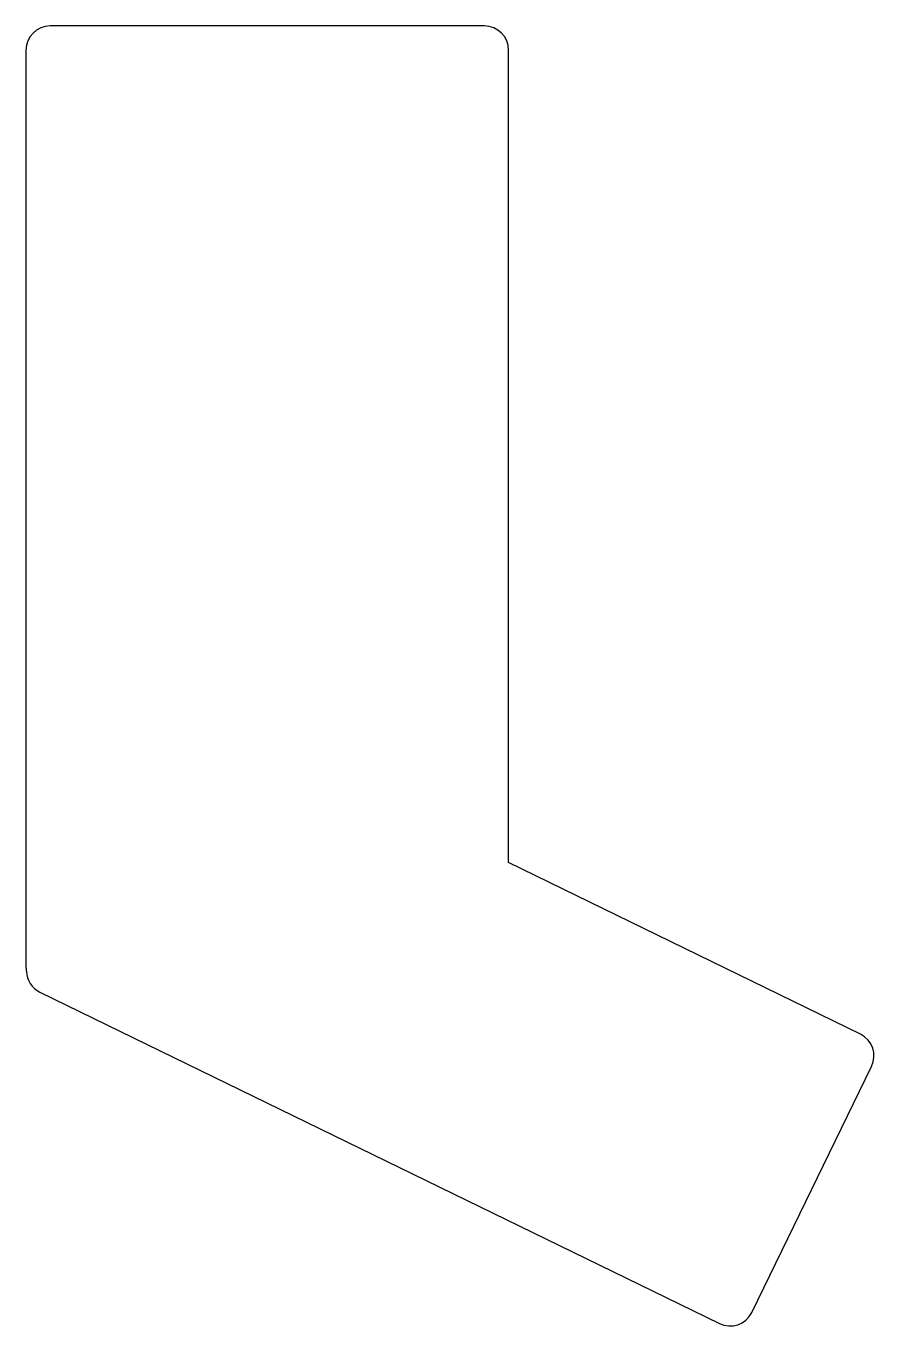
# Model space of a CAD drawing. Header units: millimetres. Extents: x 126.4 to 179.1, y -14.2 to 66.6.
import ezdxf

# ---------------------------------------------------------------- set-up
doc = ezdxf.new("R2010")
doc.units = ezdxf.units.MM

msp = doc.modelspace()

# ---------------------------------------------------------------- linework, layer by layer
for p, q in [((154.925, 66.581), (127.925, 66.581)), ((126.425, 65.081), (126.425, 8.081)), ((156.425, 14.589), (156.425, 65.081)), ((178.298, 3.921), (156.425, 14.589)), ((127.287, 6.548), (169.531, -14.055)), ((171.536, -13.364), (178.989, 1.915))]:
    msp.add_line(p, q)
for centre, start, end in [((127.925, 65.081), 90, 180), ((154.925, 65.081), 0, 90), ((127.925, 8.081), 180, 189.72274), ((127.945, 7.897), 182.64083, 244), ((177.641, 2.573), 334, 64), ((170.188, -12.707), 244, 334)]:
    msp.add_arc(centre, 1.5, start, end)

doc.saveas('drawing.dxf')
